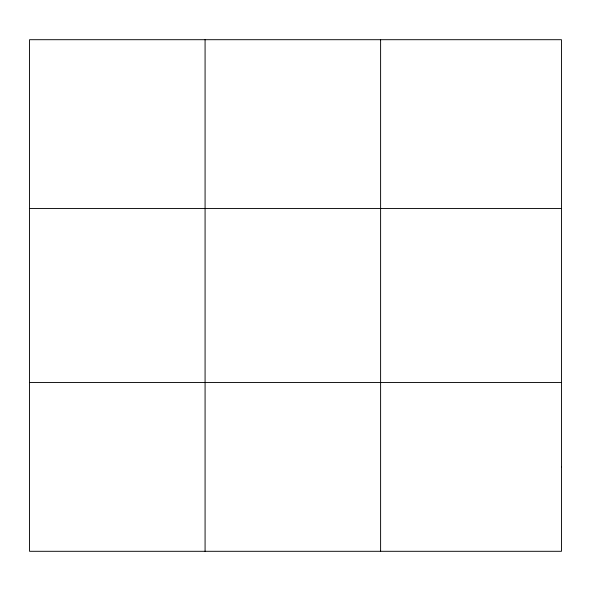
<?xml version="1.0" encoding="UTF-8"?>
<svg xmlns="http://www.w3.org/2000/svg" width="591" height="591" viewBox="0 0 591 591"><rect width="100%" height="100%" fill="white"/><g stroke="black" fill="none" stroke-linecap="round" stroke-linejoin="round"><path stroke-width="0.89" d="M205.077 39.7L205.077 551.3M380.604 39.7L380.604 551.3M29.55 208.527L561.45 208.527M29.55 382.473L561.45 382.473M561.45 466.89L561.45 551.3L29.55 551.3L29.55 39.7L561.45 39.7L561.45 466.89"/></g></svg>
